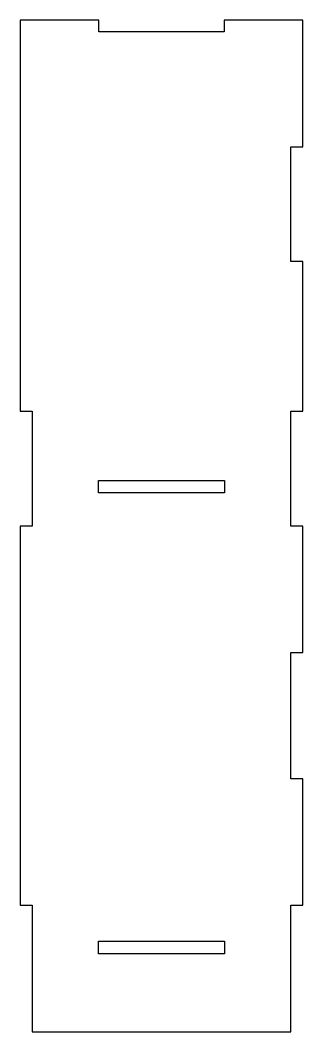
# Model space of a CAD drawing. Header units: millimetres. Extents: x -72 to 0, y 0 to 258.
import ezdxf

# ---------------------------------------------------------------- set-up
doc = ezdxf.new("R2010")
doc.units = ezdxf.units.MM
doc.layers.get('0').update_dxf_attribs({"linetype": 'CONTINUOUS'})

msp = doc.modelspace()

# ---------------------------------------------------------------- linework, layer by layer
for points in [[(-52, 255), (-52, 258), (-72, 258), (-72, 158.25), (-69, 158.25), (-69, 129), (-72, 129), (-72, 32.25), (-69, 32.25), (-69, 0), (-3, 0), (-3, 32.25), (0, 32.25), (0, 64.5), (-3, 64.5), (-3, 96.75), (0, 96.75), (0, 129), (-3, 129), (-3, 158.25), (0, 158.25), (0, 196.5), (-3, 196.5), (-3, 225.75), (0, 225.75), (0, 258), (-20, 258), (-20, 255)], [(-19.92, 140.58), (-19.92, 137.42), (-52.08, 137.42), (-52.08, 140.58)], [(-19.92, 23.08), (-19.92, 19.92), (-52.08, 19.92), (-52.08, 23.08)]]:
    msp.add_lwpolyline(points, close=True)

doc.saveas('drawing.dxf')
